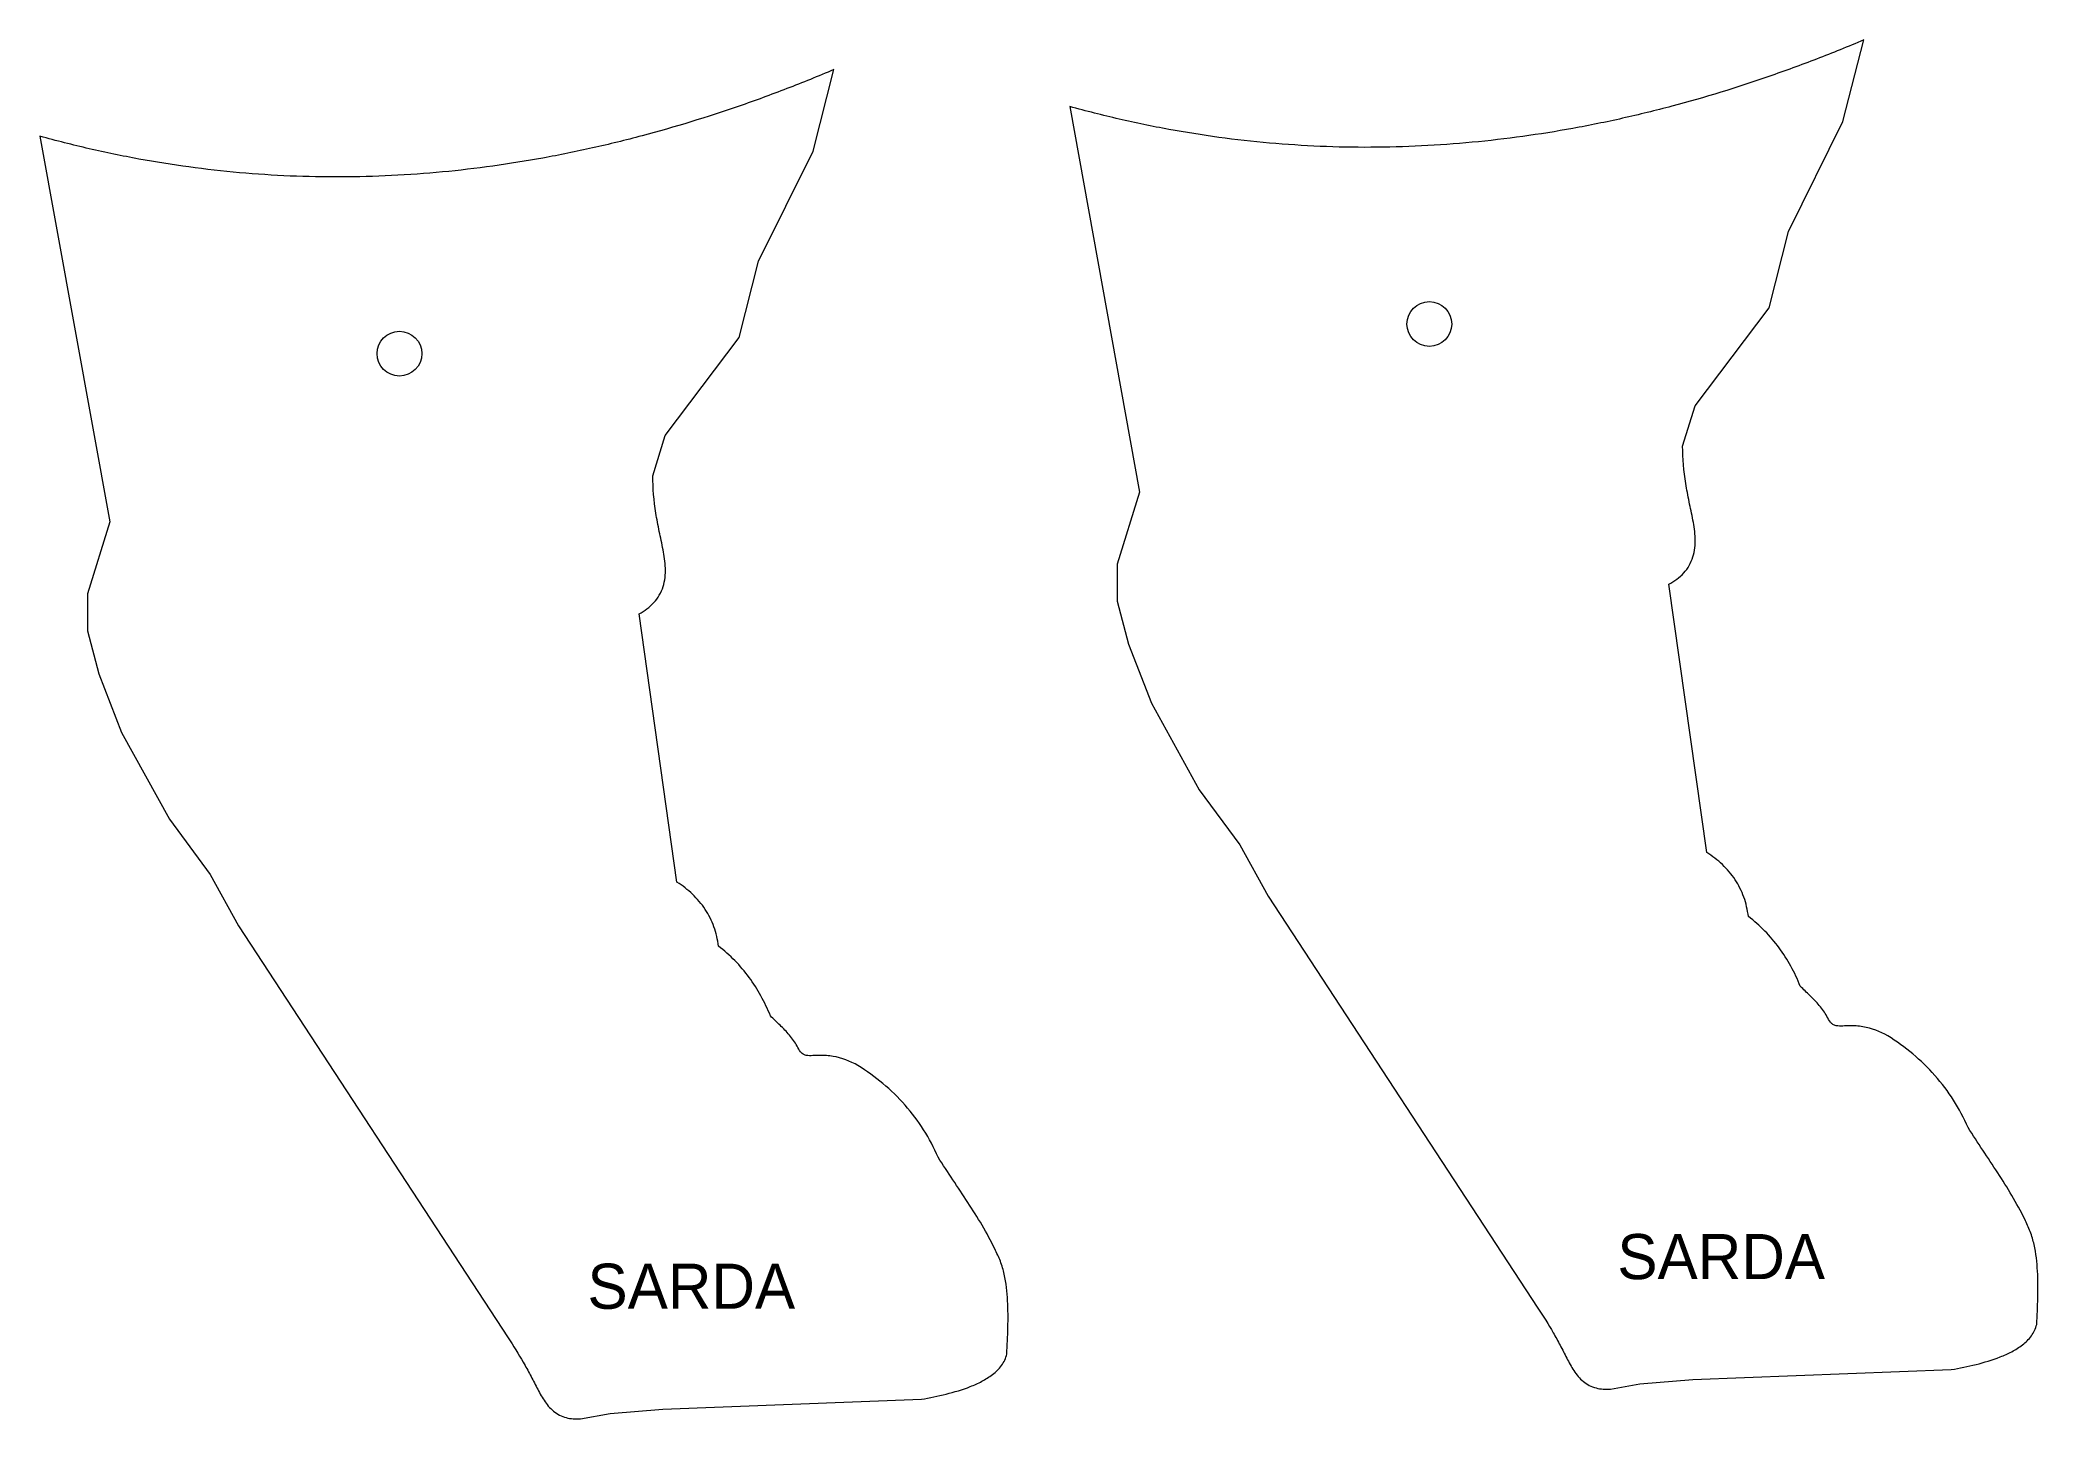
# Model space of a CAD drawing. Header units: inches. Extents: x 3.54 to 9.08, y 0.39 to 4.21.
import ezdxf

# ---------------------------------------------------------------- set-up
doc = ezdxf.new("R2010")
doc.units = ezdxf.units.IN
doc.header["$MEASUREMENT"] = 0

msp = doc.modelspace()

# ---------------------------------------------------------------- linework, layer by layer
at = {"color": 1, "linetype": 'Continuous', "lineweight": 5}
for p, q in [((8.5391, 3.9853), (8.5967, 4.211)), ((5.6838, 3.9032), (5.7414, 4.1289)), ((6.3956, 4.0266), (6.5889, 2.9581)), ((3.5403, 3.9445), (3.7336, 2.876)), ((8.388, 3.6801), (8.5391, 3.9853)), ((5.5326, 3.598), (5.6838, 3.9032)), ((8.334, 3.4689), (8.388, 3.6801)), ((5.4787, 3.3867), (5.5326, 3.598)), ((8.1289, 3.1969), (8.334, 3.4689)), ((5.2736, 3.1148), (5.4787, 3.3867)), ((8.0945, 3.0856), (8.1289, 3.1969)), ((5.2392, 3.0035), (5.2736, 3.1148)), ((6.5889, 2.9581), (6.5272, 2.7583)), ((3.7336, 2.876), (3.6718, 2.6761)), ((6.5272, 2.7583), (6.5272, 2.6561)), ((3.6718, 2.6761), (3.6718, 2.5739)), ((8.1617, 1.9599), (8.0565, 2.7032)), ((5.3064, 1.8778), (5.2012, 2.6211)), ((6.5272, 2.6561), (6.5585, 2.5369)), ((3.6718, 2.5739), (3.7031, 2.4547)), ((6.5585, 2.5369), (6.6222, 2.3739)), ((3.7031, 2.4547), (3.7668, 2.2918)), ((6.6222, 2.3739), (6.7545, 2.1338)), ((3.7668, 2.2918), (3.8991, 2.0517)), ((6.7545, 2.1338), (6.8673, 1.981)), ((3.8991, 2.0517), (4.012, 1.8988)), ((6.8673, 1.981), (6.9456, 1.8389)), ((4.012, 1.8988), (4.0903, 1.7568)), ((6.9456, 1.8389), (7.6933, 0.6971)), ((4.0903, 1.7568), (4.838, 0.6149)), ((7.9762, 0.4874), (8.123, 0.4993)), ((8.123, 0.4993), (8.8394, 0.5268)), ((5.2676, 0.4172), (5.984, 0.4446)), ((7.8941, 0.4725), (7.9762, 0.4874)), ((5.0388, 0.3904), (5.1208, 0.4053)), ((5.1208, 0.4053), (5.2676, 0.4172))]:
    msp.add_line(p, q, dxfattribs=at)
for centre in [(7.3923, 3.424), (4.537, 3.3419)]:
    msp.add_circle(centre, 0.062, dxfattribs=at)
for points, knots in [([(8.5967, 4.211), (8.5751, 4.2019), (8.5534, 4.1929), (8.5098, 4.1753), (8.488, 4.1667), (8.4223, 4.1414), (8.3783, 4.1253), (8.2453, 4.0793), (8.1557, 4.0517), (8.0194, 4.0155), (7.9737, 4.0043), (7.8821, 3.9837), (7.8361, 3.9744), (7.6977, 3.9492), (7.6048, 3.9363), (7.4645, 3.9231), (7.4175, 3.9197), (7.3237, 3.915), (7.2769, 3.9138), (7.1362, 3.9132), (7.0425, 3.9172), (6.8551, 3.9338), (6.7621, 3.9465), (6.6238, 3.9718), (6.5549, 3.9861), (6.4865, 4.0027), (6.441, 4.0142), (6.4183, 4.0204), (6.3956, 4.0266)], [0, 0, 0, 0, 0.03125, 0.03125, 0.0625, 0.0625, 0.125, 0.125, 0.25, 0.25, 0.3125, 0.3125, 0.375, 0.375, 0.5, 0.5, 0.5625, 0.5625, 0.625, 0.625, 0.75, 0.75, 0.875, 0.875, 0.9375, 0.96875, 0.96875, 1, 1, 1, 1]), ([(5.7414, 4.1289), (5.7197, 4.1198), (5.698, 4.1108), (5.6545, 4.0932), (5.6326, 4.0846), (5.567, 4.0593), (5.5229, 4.0432), (5.39, 3.9971), (5.3003, 3.9696), (5.1641, 3.9334), (5.1184, 3.9222), (5.0268, 3.9016), (4.9808, 3.8923), (4.8424, 3.8671), (4.7495, 3.8542), (4.6091, 3.8409), (4.5622, 3.8376), (4.4684, 3.8329), (4.4215, 3.8317), (4.2809, 3.8311), (4.1872, 3.835), (3.9998, 3.8517), (3.9067, 3.8644), (3.7684, 3.8897), (3.6996, 3.9039), (3.6312, 3.9205), (3.5857, 3.9321), (3.563, 3.9382), (3.5403, 3.9445)], [0, 0, 0, 0, 0.03125, 0.03125, 0.0625, 0.0625, 0.125, 0.125, 0.25, 0.25, 0.3125, 0.3125, 0.375, 0.375, 0.5, 0.5, 0.5625, 0.5625, 0.625, 0.625, 0.75, 0.75, 0.875, 0.875, 0.9375, 0.96875, 0.96875, 1, 1, 1, 1]), ([(8.0565, 2.7032), (8.0718, 2.7114), (8.0857, 2.7214), (8.1034, 2.7406), (8.1085, 2.7475), (8.1171, 2.7624), (8.1206, 2.7704), (8.1284, 2.7951), (8.13, 2.8126), (8.129, 2.8468), (8.1264, 2.8639), (8.12, 2.8978), (8.1162, 2.9146), (8.1092, 2.9485), (8.1059, 2.9654), (8.0978, 3.0165), (8.0948, 3.0508), (8.0945, 3.0856)], [0, 0, 0, 0, 0.125, 0.125, 0.1875, 0.1875, 0.25, 0.25, 0.375, 0.375, 0.5, 0.5, 0.625, 0.625, 0.75, 0.75, 1, 1, 1, 1]), ([(5.2012, 2.6211), (5.2164, 2.6293), (5.2304, 2.6393), (5.248, 2.6585), (5.2531, 2.6654), (5.2618, 2.6803), (5.2653, 2.6883), (5.2731, 2.7129), (5.2747, 2.7305), (5.2736, 2.7647), (5.271, 2.7817), (5.2647, 2.8156), (5.2609, 2.8325), (5.2539, 2.8663), (5.2506, 2.8833), (5.2425, 2.9343), (5.2395, 2.9687), (5.2392, 3.0035)], [0, 0, 0, 0, 0.125, 0.125, 0.1875, 0.1875, 0.25, 0.25, 0.375, 0.375, 0.5, 0.5, 0.625, 0.625, 0.75, 0.75, 1, 1, 1, 1]), ([(8.2768, 1.7824), (8.2746, 1.8007), (8.2705, 1.8185), (8.2581, 1.8531), (8.25, 1.8693), (8.2349, 1.892), (8.2294, 1.8993), (8.2175, 1.9133), (8.2113, 1.9199), (8.1915, 1.9387), (8.1771, 1.9499), (8.1617, 1.9599)], [0, 0, 0, 0, 0.25, 0.25, 0.5, 0.5, 0.625, 0.625, 0.75, 0.75, 1, 1, 1, 1]), ([(5.4214, 1.7003), (5.4192, 1.7185), (5.4152, 1.7364), (5.4028, 1.7709), (5.3946, 1.7871), (5.3796, 1.8098), (5.374, 1.8172), (5.3622, 1.8312), (5.3559, 1.8378), (5.3362, 1.8566), (5.3217, 1.8678), (5.3064, 1.8778)], [0, 0, 0, 0, 0.25, 0.25, 0.5, 0.5, 0.625, 0.625, 0.75, 0.75, 1, 1, 1, 1]), ([(8.4207, 1.5892), (8.4055, 1.6271), (8.386, 1.6631), (8.3497, 1.7123), (8.3365, 1.7278), (8.3081, 1.7566), (8.293, 1.77), (8.2768, 1.7824)], [0, 0, 0, 0, 0.5, 0.5, 0.75, 0.75, 1, 1, 1, 1]), ([(5.5654, 1.5071), (5.5501, 1.5449), (5.5306, 1.581), (5.4944, 1.6301), (5.4812, 1.6456), (5.4528, 1.6745), (5.4376, 1.6879), (5.4214, 1.7003)], [0, 0, 0, 0, 0.5, 0.5, 0.75, 0.75, 1, 1, 1, 1]), ([(8.6635, 1.4518), (8.6416, 1.4637), (8.6188, 1.4728), (8.5884, 1.4781), (8.5821, 1.4789), (8.5696, 1.4797), (8.5634, 1.4798), (8.5509, 1.4796), (8.5447, 1.4792), (8.5353, 1.4788), (8.5322, 1.4787), (8.5259, 1.4789), (8.5228, 1.4791), (8.5167, 1.4804), (8.5137, 1.4816), (8.5086, 1.4849), (8.5063, 1.4871), (8.5004, 1.4944), (8.4978, 1.5001), (8.4886, 1.5164), (8.4815, 1.5265), (8.4654, 1.5455), (8.4566, 1.5544), (8.4386, 1.5718), (8.4296, 1.5804), (8.4207, 1.5892)], [0, 0, 0, 0, 0.25, 0.25, 0.3125, 0.3125, 0.375, 0.375, 0.4375, 0.4375, 0.46875, 0.46875, 0.5, 0.5, 0.53125, 0.53125, 0.5625, 0.5625, 0.625, 0.625, 0.75, 0.75, 0.875, 0.875, 1, 1, 1, 1]), ([(5.8082, 1.3697), (5.7863, 1.3815), (5.7635, 1.3907), (5.733, 1.396), (5.7268, 1.3967), (5.7143, 1.3976), (5.7081, 1.3977), (5.6956, 1.3975), (5.6893, 1.3971), (5.68, 1.3967), (5.6769, 1.3966), (5.6706, 1.3968), (5.6675, 1.397), (5.6614, 1.3983), (5.6584, 1.3994), (5.6532, 1.4028), (5.6509, 1.405), (5.6451, 1.4122), (5.6424, 1.418), (5.6333, 1.4343), (5.6261, 1.4444), (5.6101, 1.4634), (5.6012, 1.4723), (5.5833, 1.4897), (5.5742, 1.4983), (5.5654, 1.5071)], [0, 0, 0, 0, 0.25, 0.25, 0.3125, 0.3125, 0.375, 0.375, 0.4375, 0.4375, 0.46875, 0.46875, 0.5, 0.5, 0.53125, 0.53125, 0.5625, 0.5625, 0.625, 0.625, 0.75, 0.75, 0.875, 0.875, 1, 1, 1, 1]), ([(8.8858, 1.1975), (8.8744, 1.2238), (8.861, 1.2491), (8.8303, 1.2975), (8.813, 1.3204), (8.775, 1.3634), (8.7544, 1.3833), (8.7108, 1.4198), (8.6877, 1.4365), (8.6635, 1.4518)], [0, 0, 0, 0, 0.25, 0.25, 0.5, 0.5, 0.75, 0.75, 1, 1, 1, 1]), ([(6.0305, 1.1154), (6.0191, 1.1417), (6.0057, 1.167), (5.9749, 1.2154), (5.9577, 1.2383), (5.9197, 1.2813), (5.8991, 1.3011), (5.8555, 1.3377), (5.8324, 1.3544), (5.8082, 1.3697)], [0, 0, 0, 0, 0.25, 0.25, 0.5, 0.5, 0.75, 0.75, 1, 1, 1, 1]), ([(9.0761, 0.6521), (9.0773, 0.6768), (9.0787, 0.7015), (9.0799, 0.7508), (9.0798, 0.7754), (9.077, 0.8244), (9.0744, 0.8489), (9.0676, 0.8793), (9.0661, 0.8854), (9.0626, 0.8975), (9.0605, 0.9035), (9.0537, 0.921), (9.0483, 0.9323), (9.0319, 0.9658), (9.0202, 0.9877), (8.995, 1.0306), (8.9816, 1.0516), (8.9544, 1.0934), (8.9406, 1.1141), (8.9131, 1.1557), (8.8994, 1.1766), (8.8858, 1.1975)], [0, 0, 0, 0, 0.125, 0.125, 0.25, 0.25, 0.375, 0.375, 0.40625, 0.40625, 0.4375, 0.4375, 0.5, 0.5, 0.625, 0.625, 0.75, 0.75, 0.875, 0.875, 1, 1, 1, 1]), ([(6.2207, 0.57), (6.222, 0.5947), (6.2234, 0.6194), (6.2245, 0.6686), (6.2244, 0.6932), (6.2216, 0.7423), (6.219, 0.7668), (6.2123, 0.7972), (6.2108, 0.8032), (6.2072, 0.8154), (6.2052, 0.8214), (6.1984, 0.8389), (6.193, 0.8501), (6.1766, 0.8837), (6.1648, 0.9056), (6.1396, 0.9485), (6.1263, 0.9695), (6.099, 1.0112), (6.0852, 1.032), (6.0577, 1.0736), (6.044, 1.0944), (6.0305, 1.1154)], [0, 0, 0, 0, 0.125, 0.125, 0.25, 0.25, 0.375, 0.375, 0.40625, 0.40625, 0.4375, 0.4375, 0.5, 0.5, 0.625, 0.625, 0.75, 0.75, 0.875, 0.875, 1, 1, 1, 1]), ([(7.6933, 0.6971), (7.7084, 0.6751), (7.7224, 0.6524), (7.7422, 0.6177), (7.7487, 0.6061), (7.7612, 0.5826), (7.7673, 0.5707), (7.7795, 0.547), (7.7857, 0.5352), (7.7967, 0.5185), (7.8007, 0.5132), (7.8093, 0.5031), (7.8141, 0.4984), (7.8244, 0.49), (7.8299, 0.4864), (7.8418, 0.4803), (7.8481, 0.4779), (7.8609, 0.4744), (7.8675, 0.4733), (7.8808, 0.4722), (7.8875, 0.4722), (7.8941, 0.4725)], [0, 0, 0, 0, 0.25, 0.25, 0.375, 0.375, 0.5, 0.5, 0.625, 0.625, 0.6875, 0.6875, 0.75, 0.75, 0.8125, 0.8125, 0.875, 0.875, 0.9375, 0.9375, 1, 1, 1, 1]), ([(4.838, 0.6149), (4.8531, 0.5929), (4.867, 0.5703), (4.8869, 0.5356), (4.8933, 0.5239), (4.9059, 0.5004), (4.912, 0.4886), (4.9241, 0.4649), (4.9304, 0.453), (4.9414, 0.4364), (4.9453, 0.4311), (4.954, 0.421), (4.9588, 0.4163), (4.9691, 0.4079), (4.9746, 0.4042), (4.9865, 0.3981), (4.9928, 0.3957), (5.0055, 0.3923), (5.0121, 0.3912), (5.0255, 0.3901), (5.0321, 0.3901), (5.0388, 0.3904)], [0, 0, 0, 0, 0.25, 0.25, 0.375, 0.375, 0.5, 0.5, 0.625, 0.625, 0.6875, 0.6875, 0.75, 0.75, 0.8125, 0.8125, 0.875, 0.875, 0.9375, 0.9375, 1, 1, 1, 1]), ([(8.8394, 0.5268), (8.8624, 0.5311), (8.8853, 0.5355), (8.9307, 0.5469), (8.9532, 0.5536), (8.9859, 0.5664), (8.9966, 0.5712), (9.0172, 0.5821), (9.0273, 0.5883), (9.0413, 0.599), (9.0457, 0.6028), (9.054, 0.6111), (9.058, 0.6155), (9.0649, 0.625), (9.0679, 0.63), (9.0729, 0.6407), (9.0748, 0.6463), (9.0761, 0.6521)], [0, 0, 0, 0, 0.25, 0.25, 0.5, 0.5, 0.625, 0.625, 0.75, 0.75, 0.8125, 0.8125, 0.875, 0.875, 0.9375, 0.9375, 1, 1, 1, 1]), ([(5.984, 0.4446), (6.007, 0.4489), (6.03, 0.4534), (6.0753, 0.4647), (6.0979, 0.4714), (6.1306, 0.4843), (6.1412, 0.4891), (6.1619, 0.5), (6.172, 0.5062), (6.1859, 0.5169), (6.1904, 0.5207), (6.1987, 0.529), (6.2026, 0.5334), (6.2095, 0.5429), (6.2126, 0.5479), (6.2175, 0.5586), (6.2194, 0.5642), (6.2207, 0.57)], [0, 0, 0, 0, 0.25, 0.25, 0.5, 0.5, 0.625, 0.625, 0.75, 0.75, 0.8125, 0.8125, 0.875, 0.875, 0.9375, 0.9375, 1, 1, 1, 1])]:
    msp.add_open_spline(points, degree=3, knots=knots, dxfattribs=at)

# ---------------------------------------------------------------- texts
at = {"color": 2, "lineweight": 5, "char_height": 0.125, "width": 0.630655, "attachment_point": 1}
for insert in [(7.9135, 0.9026), (5.0582, 0.8205)]:
    msp.add_mtext('{SARDA}', dxfattribs=dict(at, insert=insert))

doc.saveas('drawing.dxf')
